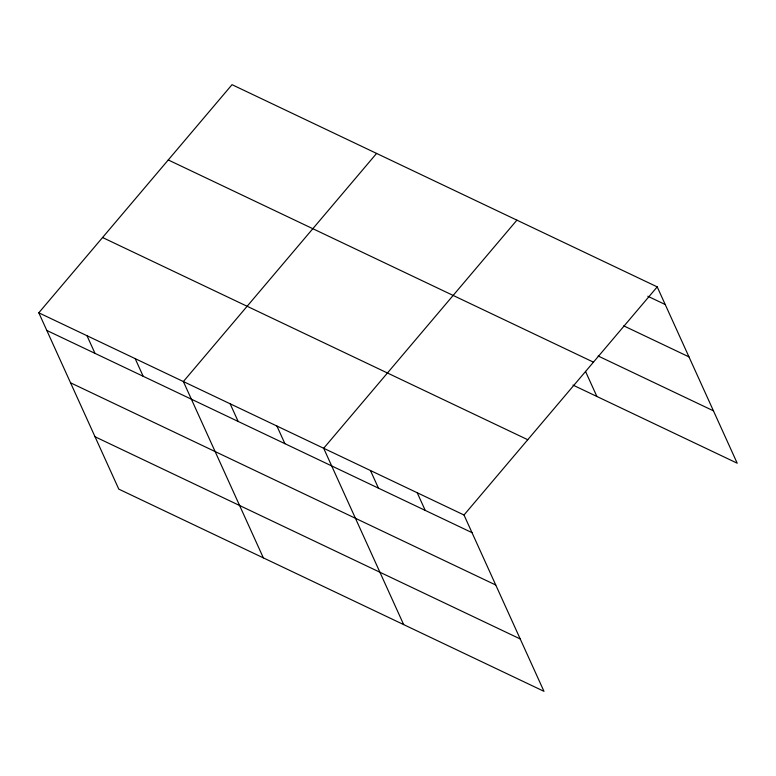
<?xml version="1.0" encoding="UTF-8"?>
<svg xmlns="http://www.w3.org/2000/svg" width="776" height="776" viewBox="0 0 776 776"><rect width="100%" height="100%" fill="white"/><g stroke="black" fill="none" stroke-linecap="round" stroke-linejoin="round"><path stroke-width="1.16" d="M38.8 312.806L464 515.002L543.976 691.329L118.786 489.123L38.8 312.806L232.024 84.671L657.214 286.877L737.2 463.194L572.96 385.09M376.583 153.425L183.369 381.55L263.355 557.876M516.903 220.151L323.679 448.276L403.665 624.602M464 515.002L657.214 286.877M647.814 296.238L665.216 304.522M623.71 325.852L688.972 356.882M598.15 356L713.445 410.834M168.256 159.953L593.456 362.159M102.558 237.524L527.758 439.72M46.803 330.45L472.002 532.646M70.558 382.81L495.757 585.017M95.031 436.762L520.23 638.958M585.502 371.384L596.889 396.468M417.226 492.76L425.229 510.404M370.453 470.518L378.455 488.162M276.906 426.034L284.918 443.678M230.142 403.792L238.145 421.436M135.179 358.638L143.182 376.282M86.99 335.717L94.992 353.361"/></g></svg>
